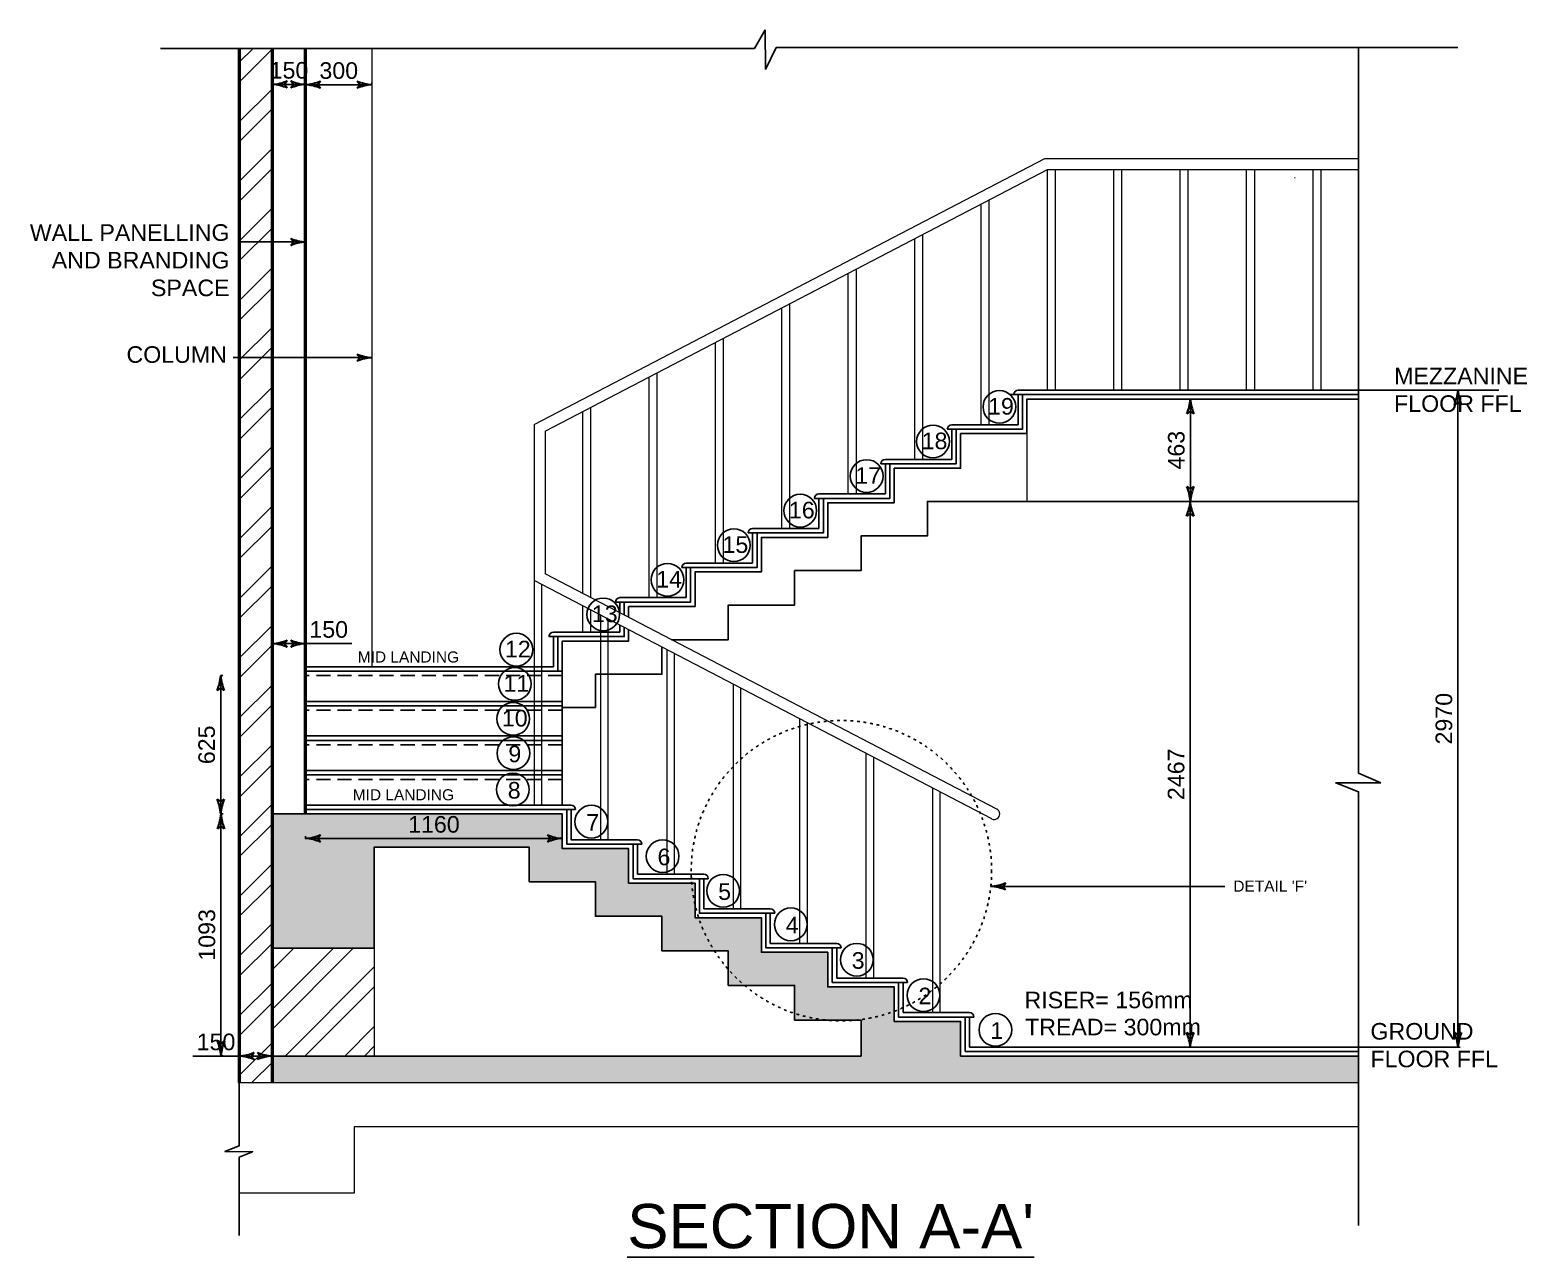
# Model space of a CAD drawing. Header units: millimetres. Extents: x 68727 to 319899, y -4876 to 265722.
# Drawn here: x 163377 to 170142, y 702 to 6249 of the extents above; entities that cross this region are included whole.
import ezdxf

# ---------------------------------------------------------------- set-up
doc = ezdxf.new("R2010")
doc.units = ezdxf.units.MM
for name, pattern in [('ACAD_ISO03W100', [30, 12, -18]), ('CENTER2', [1.125, 0.75, -0.125, 0.125, -0.125]), ('DASHED2', [0.375, 0.25, -0.125]), ('HIDDEN', [9.525, 6.35, -3.175])]:
    doc.linetypes.add(name, pattern=pattern)
for name, color, linetype in [('COL', 4, 'Continuous'), ('GRID', 251, 'Continuous'), ('POLY', 6, 'Continuous'), ('TEXT', 2, 'Continuous'), ('TEXTS', 1, 'Continuous')]:
    doc.layers.add(name, color=color, linetype=linetype)
for name, color, linetype, lineweight in [('DIMENTIONS', 7, 'Continuous', 25), ('HACH', 252, 'Continuous', 13), ('handrail', 250, 'Continuous', 0), ('LS_DR_Wall', 7, 'Continuous', 35), ('SECTIONS', 10, 'Continuous', 25), ('wall', 5, 'Continuous', 30)]:
    doc.layers.add(name, color=color, linetype=linetype, lineweight=lineweight)
doc.styles.add('ANNTEXT', font='romans.shx')
doc.styles.get("Standard").update_dxf_attribs({"font": 'arial.ttf'})
doc.dimstyles.new('SC-25', dxfattribs={"dimtxt": 75, "dimasz": 0.4, "dimexe": 1, "dimexo": 100, "dimgap": 25, "dimtad": 1, "dimdec": 0, "dimzin": 0, "dimdsep": 46, "dimtxsty": 'Standard', "dimblk1": 'A1', "dimblk2": 'A1', "dimsah": 1, "dimcen": 0.09, "dimdle": 3, "dimclrd": 1, "dimclre": 1, "dimclrt": 1, "dimadec": 0, "dimazin": 0, "dimtfac": 1, "dimtdec": 0, "dimtofl": 0, "dimtmove": 0, "dimatfit": 2, "dimldrblk": 'A1', "dimfxl": 10, "dimfxlon": 1, "dimtolj": 1, "dimtzin": 0, "dimarcsym": 0})

# ---------------------------------------------------------------- blocks, each defined once
blk = doc.blocks.new('A1')
at = {"layer": 'wall', "color": 1}
for p, q in [((-138, 0), (-167, 40)), ((-167, -40), (-138, 0))]:
    blk.add_line(p, q, dxfattribs=at)
for centre, start, end in [((53, 586), 248, 264.8035), ((53, -586), 95.1965, 112)]:
    blk.add_arc(centre, 589, start, end, dxfattribs=at)
blk = doc.blocks.new('*D798')
at = {"layer": 'Defpoints', "color": 0, "transparency": 16777216}
for p in [(169109.7, 4620.6), (169829.6, 4620.6), (169380.5, 1650.9)]:
    blk.add_point(p, dxfattribs=at)
at = {"layer": 'POLY', "color": 1, "lineweight": -2, "transparency": 16777216}
for p, q in [((169819.6, 4620.6), (169830.6, 4620.6)), ((169829.6, 1651.3), (169829.6, 4620.2)), ((169819.6, 1650.9), (169830.6, 1650.9))]:
    blk.add_line(p, q, dxfattribs=at)
at = {"layer": 'POLY', "color": 1, "lineweight": -2, "transparency": 16777216, "xscale": 0.4, "yscale": 0.4, "zscale": 0.4}
for p, rotation in [((169829.6, 4620.6), 90), ((169829.6, 1650.9), 270)]:
    blk.add_blockref('A1', p, dxfattribs=dict(at, rotation=rotation))
at = {"layer": 'POLY', "color": 1, "transparency": 16777216, "insert": (169766.3, 3135.7), "char_height": 75, "attachment_point": 5, "rotation": 90}
blk.add_mtext('\\A1;2970', dxfattribs=at)
blk = doc.blocks.new('*D799')
at = {"layer": 'Defpoints', "color": 0, "transparency": 16777216}
for p in [(168620.4, 4580.6), (168859.2, 4580.6), (168859.2, 4118)]:
    blk.add_point(p, dxfattribs=at)
at = {"layer": 'POLY', "color": 1, "lineweight": -2, "transparency": 16777216}
for p, q in [((168630.4, 4580.6), (168619.4, 4580.6)), ((168620.4, 4118.4), (168620.4, 4580.2)), ((168630.4, 4118), (168619.4, 4118))]:
    blk.add_line(p, q, dxfattribs=at)
at = {"layer": 'POLY', "color": 1, "lineweight": -2, "transparency": 16777216, "xscale": 0.4, "yscale": 0.4, "zscale": 0.4}
for p, rotation in [((168620.4, 4580.6), 90), ((168620.4, 4118), 270)]:
    blk.add_blockref('A1', p, dxfattribs=dict(at, rotation=rotation))
at = {"layer": 'POLY', "color": 1, "transparency": 16777216, "insert": (168557, 4349.3), "char_height": 75, "attachment_point": 5, "rotation": 90}
blk.add_mtext('\\A1;463', dxfattribs=at)
blk = doc.blocks.new('*D800')
at = {"layer": 'Defpoints', "color": 0, "transparency": 16777216}
for p in [(168414.8, 4118), (168414.8, 1650.9), (168619.4, 1650.9)]:
    blk.add_point(p, dxfattribs=at)
at = {"layer": 'POLY', "color": 1, "lineweight": -2, "transparency": 16777216}
for p, q in [((168609.4, 4118), (168620.4, 4118)), ((168619.4, 4117.6), (168619.4, 1651.3)), ((168609.4, 1650.9), (168620.4, 1650.9))]:
    blk.add_line(p, q, dxfattribs=at)
at = {"layer": 'POLY', "color": 1, "lineweight": -2, "transparency": 16777216, "xscale": 0.4, "yscale": 0.4, "zscale": 0.4}
for p, rotation in [((168619.4, 4118), 90), ((168619.4, 1650.9), 270)]:
    blk.add_blockref('A1', p, dxfattribs=dict(at, rotation=rotation))
at = {"layer": 'POLY', "color": 1, "transparency": 16777216, "insert": (168556.1, 2884.4), "char_height": 75, "attachment_point": 5, "rotation": 90}
blk.add_mtext('\\A1;2467', dxfattribs=at)
blk = doc.blocks.new('*D806')
at = {"layer": 'Defpoints', "color": 0, "transparency": 16777216}
for p in [(164472, 3475.3), (164472, 3370.2), (164622, 3370.2)]:
    blk.add_point(p, dxfattribs=at)
at = {"layer": 'POLY', "color": 1, "lineweight": -2, "transparency": 16777216}
for p, q in [((164472, 3470.2), (164472, 3476.3)), ((164472.4, 3475.3), (164621.6, 3475.3)), ((164622, 3470.2), (164622, 3476.3)), ((164622, 3475.3), (164830.8, 3475.3))]:
    blk.add_line(p, q, dxfattribs=at)
at = {"layer": 'POLY', "color": 1, "lineweight": -2, "transparency": 16777216, "xscale": 0.4, "yscale": 0.4, "zscale": 0.4, "rotation": 180}
blk.add_blockref('A1', (164472, 3475.3), dxfattribs=at)
at = {"layer": 'POLY', "color": 1, "lineweight": -2, "transparency": 16777216, "xscale": 0.4, "yscale": 0.4, "zscale": 0.4}
blk.add_blockref('A1', (164622, 3475.3), dxfattribs=at)
at = {"layer": 'POLY', "color": 1, "transparency": 16777216, "insert": (164726.6, 3538.6), "char_height": 75, "attachment_point": 5}
blk.add_mtext('\\A1;150', dxfattribs=at)
blk = doc.blocks.new('*D807')
at = {"layer": 'Defpoints', "color": 0, "transparency": 16777216}
for p in [(164472, 6165.6), (164622, 6165.6), (164622, 6002.6)]:
    blk.add_point(p, dxfattribs=at)
at = {"layer": 'POLY', "color": 1, "lineweight": -2, "transparency": 16777216}
for p, q in [((164472, 6012.6), (164472, 6001.6)), ((164472.4, 6002.6), (164621.6, 6002.6)), ((164622, 6012.6), (164622, 6001.6))]:
    blk.add_line(p, q, dxfattribs=at)
at = {"layer": 'POLY', "color": 1, "lineweight": -2, "transparency": 16777216, "xscale": 0.4, "yscale": 0.4, "zscale": 0.4, "rotation": 180}
blk.add_blockref('A1', (164472, 6002.6), dxfattribs=at)
at = {"layer": 'POLY', "color": 1, "lineweight": -2, "transparency": 16777216, "xscale": 0.4, "yscale": 0.4, "zscale": 0.4}
blk.add_blockref('A1', (164622, 6002.6), dxfattribs=at)
at = {"layer": 'POLY', "color": 1, "transparency": 16777216, "insert": (164547, 6065.9), "char_height": 75, "attachment_point": 5}
blk.add_mtext('\\A1;150', dxfattribs=at)
blk = doc.blocks.new('*D808')
at = {"layer": 'Defpoints', "color": 0, "transparency": 16777216}
for p in [(164622, 6165.6), (164922, 6165.6), (164922, 6001.6)]:
    blk.add_point(p, dxfattribs=at)
at = {"layer": 'POLY', "color": 1, "lineweight": -2, "transparency": 16777216}
for p, q in [((164622, 6011.6), (164622, 6000.6)), ((164622.4, 6001.6), (164921.6, 6001.6)), ((164922, 6011.6), (164922, 6000.6))]:
    blk.add_line(p, q, dxfattribs=at)
at = {"layer": 'POLY', "color": 1, "lineweight": -2, "transparency": 16777216, "xscale": 0.4, "yscale": 0.4, "zscale": 0.4, "rotation": 180}
blk.add_blockref('A1', (164622, 6001.6), dxfattribs=at)
at = {"layer": 'POLY', "color": 1, "lineweight": -2, "transparency": 16777216, "xscale": 0.4, "yscale": 0.4, "zscale": 0.4}
blk.add_blockref('A1', (164922, 6001.6), dxfattribs=at)
at = {"layer": 'POLY', "color": 1, "transparency": 16777216, "insert": (164772, 6064.9), "char_height": 75, "attachment_point": 5}
blk.add_mtext('\\A1;300', dxfattribs=at)
blk = doc.blocks.new('*D809')
at = {"layer": 'Defpoints', "color": 0, "transparency": 16777216}
for p in [(164322, 1610.9), (164322, 1610.9), (164472, 1610.9)]:
    blk.add_point(p, dxfattribs=at)
at = {"layer": 'POLY', "color": 1, "lineweight": -2, "transparency": 16777216}
for p, q in [((164322, 1610.9), (164113.2, 1610.9)), ((164322, 1610.9), (164322, 1611.9)), ((164471.6, 1610.9), (164322.4, 1610.9)), ((164472, 1610.9), (164472, 1611.9))]:
    blk.add_line(p, q, dxfattribs=at)
at = {"layer": 'POLY', "color": 1, "lineweight": -2, "transparency": 16777216, "xscale": 0.4, "yscale": 0.4, "zscale": 0.4, "rotation": 180}
blk.add_blockref('A1', (164322, 1610.9), dxfattribs=at)
at = {"layer": 'POLY', "color": 1, "lineweight": -2, "transparency": 16777216, "xscale": 0.4, "yscale": 0.4, "zscale": 0.4}
blk.add_blockref('A1', (164472, 1610.9), dxfattribs=at)
at = {"layer": 'POLY', "color": 1, "transparency": 16777216, "insert": (164217.4, 1674.2), "char_height": 75, "attachment_point": 5}
blk.add_mtext('\\A1;150', dxfattribs=at)
blk = doc.blocks.new('*D810')
at = {"layer": 'Defpoints', "color": 0, "transparency": 16777216}
for p in [(164238.7, 3330.2), (164622, 3330.2), (164622, 2705)]:
    blk.add_point(p, dxfattribs=at)
at = {"layer": 'POLY', "color": 1, "lineweight": -2, "transparency": 16777216}
for p, q in [((164248.7, 3330.2), (164237.7, 3330.2)), ((164238.7, 2705.4), (164238.7, 3329.8)), ((164248.7, 2705), (164237.7, 2705))]:
    blk.add_line(p, q, dxfattribs=at)
at = {"layer": 'POLY', "color": 1, "lineweight": -2, "transparency": 16777216, "xscale": 0.4, "yscale": 0.4, "zscale": 0.4}
for p, rotation in [((164238.7, 3330.2), 90), ((164238.7, 2705), 270)]:
    blk.add_blockref('A1', p, dxfattribs=dict(at, rotation=rotation))
at = {"layer": 'POLY', "color": 1, "transparency": 16777216, "insert": (164175.4, 3017.6), "char_height": 75, "attachment_point": 5, "rotation": 90}
blk.add_mtext('\\A1;625', dxfattribs=at)
blk = doc.blocks.new('*D811')
at = {"layer": 'Defpoints', "color": 0, "transparency": 16777216}
for p in [(164622, 2705), (165782, 2705), (165782, 2594.3)]:
    blk.add_point(p, dxfattribs=at)
at = {"layer": 'POLY', "color": 1, "lineweight": -2, "transparency": 16777216}
for p, q in [((164622, 2604.3), (164622, 2593.3)), ((164622.4, 2594.3), (165781.6, 2594.3)), ((165782, 2604.3), (165782, 2593.3))]:
    blk.add_line(p, q, dxfattribs=at)
at = {"layer": 'POLY', "color": 1, "lineweight": -2, "transparency": 16777216, "xscale": 0.4, "yscale": 0.4, "zscale": 0.4, "rotation": 180}
blk.add_blockref('A1', (164622, 2594.3), dxfattribs=at)
at = {"layer": 'POLY', "color": 1, "lineweight": -2, "transparency": 16777216, "xscale": 0.4, "yscale": 0.4, "zscale": 0.4}
blk.add_blockref('A1', (165782, 2594.3), dxfattribs=at)
at = {"layer": 'POLY', "color": 1, "transparency": 16777216, "insert": (165202, 2657.6), "char_height": 75, "attachment_point": 5}
blk.add_mtext('\\A1;1160', dxfattribs=at)
blk = doc.blocks.new('*D812')
at = {"layer": 'Defpoints', "color": 0, "transparency": 16777216}
for p in [(164472, 2705), (164239.7, 1611.9), (164472, 1611.9)]:
    blk.add_point(p, dxfattribs=at)
at = {"layer": 'POLY', "color": 1, "lineweight": -2, "transparency": 16777216}
for p, q in [((164249.7, 2705), (164238.7, 2705)), ((164239.7, 2704.6), (164239.7, 1612.3)), ((164249.7, 1611.9), (164238.7, 1611.9))]:
    blk.add_line(p, q, dxfattribs=at)
at = {"layer": 'POLY', "color": 1, "lineweight": -2, "transparency": 16777216, "xscale": 0.4, "yscale": 0.4, "zscale": 0.4}
for p, rotation in [((164239.7, 2705), 90), ((164239.7, 1611.9), 270)]:
    blk.add_blockref('A1', p, dxfattribs=dict(at, rotation=rotation))
at = {"layer": 'POLY', "color": 1, "transparency": 16777216, "insert": (164176.4, 2158.4), "char_height": 75, "attachment_point": 5, "rotation": 90}
blk.add_mtext('\\A1;1093', dxfattribs=at)

msp = doc.modelspace()

# ---------------------------------------------------------------- hatches: boundary and pattern name
at = {"layer": 'HACH'}
h = msp.add_hatch(dxfattribs=at)
h.set_pattern_fill('ANSI32', color=256, scale=20)
h.set_pattern_definition([(45, (77, 0), (-134.70384, 134.70384), []), (45, (166.8, 0), (-134.70384, 134.70384), [])])
h.paths.add_polyline_path([(164322, 1490.9), (164472, 1490.9), (164472, 6165.6), (164322, 6165.6)])
h = msp.add_hatch(color=256, dxfattribs=at)
h.dxf.hatch_style = 1
h.paths.add_polyline_path([(164472, 1610.9), (164472, 1490.9), (169380.5, 1490.9), (169380.5, 1610.9), (167582, 1610.9), (167582, 1767.2), (167282, 1767.2), (167282, 1923.5), (166982, 1923.5), (166982, 2079.8), (166682, 2079.8), (166682, 2236.1), (166382, 2236.1), (166382, 2392.4), (166082, 2392.4), (166082, 2548.7), (165782, 2548.7), (165782, 2705), (164472, 2705), (164472, 2098.7), (164932.6, 2098.7), (164932.6, 2555), (165632, 2555), (165632, 2398.7), (165932, 2398.7), (165932, 2242.4), (166232, 2242.4), (166232, 2086.1), (166532, 2086.1), (166532, 1929.8), (166832, 1929.8), (166832, 1773.5), (167132, 1773.5), (167132, 1610.9)])
h = msp.add_hatch(dxfattribs=at)
h.set_pattern_fill('ANSI32', color=256, scale=20)
h.set_pattern_definition([(45, (-73, 0), (-134.70384, 134.70384), []), (45, (16.8, 0), (-134.70384, 134.70384), [])])
h.paths.add_polyline_path([(164932.6, 2098.7), (164472, 2098.7), (164472, 1610.9), (164932.6, 1610.9)])

# ---------------------------------------------------------------- linework, layer by layer
at = {"color": 2, "linetype": 'ACAD_ISO03W100'}
msp.add_circle((167043.4, 2448.8), 678.8, dxfattribs=at)
at = {"layer": 'COL'}
for points in [[(164472, 1610.9), (167132, 1610.9), (167132, 1773.5), (166832, 1773.5), (166832, 1929.8), (166532, 1929.8), (166532, 2086.1), (166232, 2086.1), (166232, 2242.4), (165932, 2242.4), (165932, 2398.7), (165632, 2398.7), (165632, 2555), (164932.6, 2555), (164932.6, 2098.7), (164472, 2098.7), (164472, 2705), (165782, 2705), (165782, 2548.7), (165782, 2548.7)], [(169380.5, 1610.9), (167582, 1610.9), (167582, 1767.2), (167282, 1767.2), (167282, 1923.5), (166982, 1923.5), (166982, 2079.8), (166682, 2079.8), (166682, 2236.1), (166382, 2236.1), (166382, 2392.4), (166082, 2392.4), (166082, 2548.7), (165782, 2548.7)]]:
    msp.add_lwpolyline(points, dxfattribs=at)
at = {"layer": 'DIMENTIONS'}
for p, q in [((166698.9, 6249), (166651.1, 6165.6)), ((166699.9, 6070.8), (166698.9, 6249)), ((163967, 6165.6), (166651.1, 6165.6)), ((166748.5, 6169.8), (166699.9, 6070.8)), ((166748.5, 6169.8), (169829.4, 6169.8))]:
    msp.add_line(p, q, dxfattribs=at)
for points in [[(169380.5, 6169.8), (169380.5, 2889.3), (169380.5, 2889.3)], [(169481.5, 2845.3), (169277.1, 2845.3), (169380.5, 2805.1), (169380.5, 845.4)], [(169380.5, 2889.3), (169380.5, 2889.3), (169481.5, 2845.3)], [(164322, 1490.9), (164322, 1205.6), (164257.3, 1179.5), (164382.5, 1178.4), (164322, 1154.1), (164322, 799.8)]]:
    msp.add_lwpolyline(points, dxfattribs=at)
for centre in [(167757.4, 4545), (167457.4, 4388.7), (167157.4, 4232.4), (166857.4, 4076.1), (166557.4, 3919.8), (166257.4, 3763.5), (165967.2, 3607.2), (165574.3, 3447.8), (165567.5, 3292.7), (165560.3, 3135.3), (165561.1, 2979.7), (165558.5, 2815.4), (165913.4, 2670.3), (166235.4, 2514.3), (166509.3, 2357.5), (166814.6, 2206.1), (167112.8, 2046.2), (167414.4, 1885.8), (167739.2, 1729.3)]:
    msp.add_circle(centre, 74, dxfattribs=at)
at = {"layer": 'GRID', "color": 5, "linetype": 'CENTER2'}
for points in [[(168243.4, 4620.6), (170014.1, 4620.6)], [(168243.4, 1650.9), (169839.7, 1650.9)]]:
    msp.add_lwpolyline(points, dxfattribs=at)
at = {"layer": 'HACH', "linetype": 'DASHED2', "ltscale": 10}
for points in [[(164922, 6165.6), (164922, 3370.2)], [(167882, 4424.3), (167882, 4118)], [(164932.6, 2098.7), (164932.6, 1610.9)]]:
    msp.add_lwpolyline(points, dxfattribs=at)
at = {"layer": 'handrail', "color": 251}
for p, q in [((165654.5, 4465.3), (167962.3, 5667.6)), ((165704.5, 4435), (167974.5, 5617.6)), ((167962.3, 5667.6), (169380.5, 5667.6)), ((167974.5, 5617.6), (169380.5, 5617.6)), ((169090.7, 5582.6), (169093.4, 5582.6)), ((165654.5, 4465.3), (165654.5, 3760.3)), ((165704.5, 4435), (165704.5, 3790.6)), ((167745.5, 2727.3), (165704.5, 3790.6)), ((167722.4, 2682.9), (165654.5, 3760.3))]:
    msp.add_line(p, q, dxfattribs=at)
for points in [[(167974.5, 4620.6), (167974.5, 5617.6)], [(168009.5, 5617.6), (168009.5, 4620.6)], [(168274.5, 4620.6), (168274.5, 5617.6)], [(168309.5, 5617.6), (168309.5, 4620.6)], [(168574.5, 4620.6), (168574.5, 5617.6)], [(168609.5, 5617.6), (168609.5, 4620.6)], [(168874.5, 4620.6), (168874.5, 5617.6)], [(168909.5, 5617.6), (168909.5, 4620.6)], [(169174.5, 4620.6), (169174.5, 5617.6)], [(169209.5, 5617.6), (169209.5, 4620.6)], [(167674.5, 4464.3), (167674.5, 5461.3)], [(167709.5, 5479.6), (167709.5, 4464.3)], [(167374.5, 4308), (167374.5, 5305)], [(167409.5, 5323.3), (167409.5, 4308)], [(167074.5, 4151.7), (167074.5, 5148.7)], [(167109.5, 5167), (167109.5, 4151.7)], [(166809.5, 5010.7), (166809.5, 3995.4)], [(166774.5, 3995.4), (166774.5, 4992.4)], [(166474.5, 3839.1), (166474.5, 4836.1)], [(166474.5, 3839.1), (166474.5, 4836.1)], [(166509.5, 4854.4), (166509.5, 3839.1)], [(166509.5, 4854.4), (166509.5, 3839.1)], [(166174.5, 3682.8), (166174.5, 4679.8)], [(166209.5, 4698.1), (166209.5, 3682.8)], [(165909.5, 4541.8), (165909.5, 3683.8)], [(165874.5, 3702), (165874.5, 4523.5)], [(165654.5, 3816.7), (165654.5, 2745)], [(165689.5, 2745), (165689.5, 3742)], [(165874.5, 3526.5), (165874.5, 3645.7)], [(165909.5, 3627.4), (165909.5, 3526.5)], [(165954.5, 3604), (165954.5, 2588.7)], [(165989.5, 2588.7), (165989.5, 3585.7)], [(166254.5, 3447.7), (166254.5, 2432.4)], [(166289.5, 2432.4), (166289.5, 3429.4)], [(166554.5, 3291.4), (166554.5, 2276.1)], [(166589.5, 2276.1), (166589.5, 3273.1)], [(166854.5, 3135.1), (166854.5, 2119.8)], [(166854.5, 3135.1), (166854.5, 2119.8)], [(166889.5, 2119.8), (166889.5, 3116.8)], [(166889.5, 2119.8), (166889.5, 3116.8)], [(167154.5, 2978.8), (167154.5, 1963.5)], [(167189.5, 1963.5), (167189.5, 2960.5)], [(167454.5, 2822.5), (167454.5, 1807.2)], [(167489.5, 1807.2), (167489.5, 2804.2)]]:
    msp.add_lwpolyline(points, dxfattribs=at)
msp.add_arc((167733.9, 2705.1), 25, 242.48049, 62.48049, dxfattribs=at)
at = {"layer": 'LS_DR_Wall', "lineweight": 50, "ltscale": 0.25}
msp.add_line((164322, 6165.6), (164322, 1490.9), dxfattribs=at)
for points in [[(164472, 1490.9), (164472, 6165.6)], [(164622, 2705), (164622, 6165.6)]]:
    msp.add_lwpolyline(points, dxfattribs=at)
at = {"layer": 'POLY'}
for p, q in [((169380.5, 1630.9), (167602, 1630.9)), ((169380.5, 1650.9), (167622, 1650.9))]:
    msp.add_line(p, q, dxfattribs=at)
for points in [[(167862, 4600.6), (167862, 4444.3), (167522, 4444.3)], [(169380.5, 4600.6), (169380.5, 4600.6), (167806.2, 4600.6)], [(169380.5, 4620.6), (167842, 4620.6)], [(167842, 4600.6), (167842, 4464.3)], [(167562, 4444.3), (167562, 4288), (167222, 4288)], [(167842, 4464.3), (167542, 4464.3)], [(167542, 4444.3), (167542, 4308)], [(167542, 4308), (167242, 4308)], [(167242, 4288), (167242, 4151.7)], [(167262, 4288), (167262, 4131.7)], [(166962, 4131.7), (166962, 3975.4), (166622, 3975.4)], [(167262, 4131.7), (166922, 4131.7)], [(167242, 4151.7), (166942, 4151.7)], [(166942, 4131.7), (166942, 3995.4)], [(166942, 3995.4), (166642, 3995.4)], [(166662, 3975.4), (166662, 3819.1), (166322, 3819.1)], [(166642, 3975.4), (166642, 3839.1)], [(166362, 3819.1), (166362, 3662.8), (166022, 3662.8)], [(166642, 3839.1), (166342, 3839.1)], [(166342, 3819.1), (166342, 3682.8)], [(166342, 3682.8), (166042, 3682.8)], [(166042, 3662.8), (166042, 3614.8)], [(166062, 3662.8), (166062, 3604.4)], [(166062, 3548), (166062, 3506.5), (165722, 3506.5)], [(166042, 3526.5), (165742, 3526.5)], [(166042, 3558.4), (166042, 3526.5)], [(165742, 3506.5), (165742, 3370.2)], [(165762, 3506.5), (165762, 3350.2)], [(164622, 2745), (165822, 2745)], [(164622, 2725), (165842, 2725)], [(165802, 2725), (165802, 2568.7), (166142, 2568.7)], [(165822, 2725), (165822, 2588.7), (166122, 2588.7)], [(166102, 2568.7), (166102, 2412.4), (166442, 2412.4)], [(166122, 2568.7), (166122, 2432.4)], [(166122, 2432.4), (166422, 2432.4)], [(166402, 2412.4), (166402, 2256.1), (166742, 2256.1)], [(166422, 2412.4), (166422, 2276.1)], [(166422, 2276.1), (166722, 2276.1)], [(166702, 2256.1), (166702, 2099.8), (167042, 2099.8)], [(166722, 2256.1), (166722, 2119.8)], [(166722, 2119.8), (167022, 2119.8)], [(167002, 2099.8), (167002, 1943.5), (167342, 1943.5)], [(167022, 2099.8), (167022, 1963.5)], [(167022, 1963.5), (167322, 1963.5)], [(167302, 1943.5), (167302, 1787.2), (167642, 1787.2)], [(167322, 1943.5), (167322, 1807.2)], [(167322, 1807.2), (167622, 1807.2)], [(167602, 1787.2), (167602, 1630.9)], [(167622, 1787.2), (167622, 1650.9)]]:
    msp.add_lwpolyline(points, dxfattribs=at)
for centre, start, end in [((167842, 4600.6), 90, 180), ((167542, 4444.3), 90, 180), ((167242, 4288), 90, 180), ((166942, 4131.7), 90, 180), ((166642, 3975.4), 90, 180), ((166342, 3819.1), 90, 180), ((166042, 3662.8), 90, 180), ((165742, 3506.5), 90, 180), ((165822, 2725), 0, 90), ((166122, 2568.7), 0, 90), ((166422, 2412.4), 0, 90), ((166722, 2256.1), 0, 90), ((167022, 2099.8), 0, 90), ((167322, 1943.5), 0, 90), ((167622, 1787.2), 0, 90)]:
    msp.add_arc(centre, 20, start, end, dxfattribs=at)
at = {"layer": 'SECTIONS'}
for points in [[(166082, 3593.9), (166082, 3642.8), (166382, 3642.8), (166382, 3799.1), (166682, 3799.1), (166682, 3955.4), (166982, 3955.4), (166982, 4111.7), (167282, 4111.7), (167282, 4268), (167582, 4268), (167582, 4424.3), (167882, 4424.3), (167882, 4580.6), (169380.5, 4580.6)], [(166276.2, 3492.8), (166532, 3492.8), (166532, 3649.1), (166832, 3649.1), (166832, 3805.4), (167132, 3805.4), (167132, 3961.7), (167432, 3961.7), (167432, 4118), (167732, 4118), (167732, 4118), (168032, 4118), (168032, 4118), (169380.5, 4118)], [(165782, 3330.2), (165782, 3486.5), (166082, 3486.5), (166082, 3537.6)], [(165932, 3330.2), (165932, 3336.5), (166232, 3336.5), (166232, 3459.4)], [(165742, 3370.2), (164622, 3370.2)], [(164622, 2705), (164622, 3370.2)], [(165782, 3350.2), (164622, 3350.2)], [(165932, 3336.5), (165932, 3186.5), (165782, 3186.5)], [(165782, 3330.2), (165782, 2745)], [(165782, 3213.9), (164622, 3213.9)], [(165782, 3193.9), (164622, 3193.9)], [(165782, 3057.6), (164622, 3057.6)], [(165782, 3037.6), (164622, 3037.6)], [(165782, 2901.3), (164622, 2901.3)], [(165782, 2881.3), (164622, 2881.3)]]:
    msp.add_lwpolyline(points, dxfattribs=at)
at = {"layer": 'SECTIONS', "linetype": 'HIDDEN', "ltscale": 10}
for points in [[(165782, 3330.2), (164622, 3330.2)], [(165782, 3173.9), (164622, 3173.9)], [(165782, 3017.6), (164622, 3017.6)], [(165782, 2861.3), (164622, 2861.3)]]:
    msp.add_lwpolyline(points, dxfattribs=at)
at = {"layer": 'wall', "color": 4, "lineweight": 15, "ltscale": 10}
msp.add_line((164317.1, 1490.9), (169380.5, 1490.9), dxfattribs=at)
at = {"layer": 'wall', "color": 1, "lineweight": 15, "ltscale": 10}
for p, q in [((169380.5, 1290.9), (164841, 1290.9)), ((164841, 1290.9), (164841, 990.9)), ((164841, 990.9), (164322, 990.9))]:
    msp.add_line(p, q, dxfattribs=at)

# ---------------------------------------------------------------- texts
at = {"layer": 'DIMENTIONS', "char_height": 75, "attachment_point": 1}
for s, width, insert in [('19', 78.147, (167706.1, 4585.2)), ('18', 78.147, (167406.1, 4428.9)), ('17', 78.147, (167106.1, 4272.6)), ('16', 78.147, (166806.1, 4116.3)), ('15', 78.147, (166506.1, 3960)), ('14', 75, (166206.1, 3803.7)), ('13', 78.147, (165915.9, 3647.4)), ('12', 78.147, (165523, 3488)), ('11', 78.147, (165516.2, 3332.9)), ('10', 78.147, (165509, 3175.5)), ('9', 78.147, (165538.3, 3013.9)), ('8', 78.147, (165535.6, 2849.5)), ('7', 78.147, (165890.6, 2704.4)), ('6', 78.147, (166212.5, 2548.4)), ('5', 78.147, (166486.4, 2391.6)), ('4', 78.147, (166791.8, 2240.2)), ('3', 78.147, (167090, 2080.3)), ('2', 78.147, (167391.5, 1919.9)), ('1', 78.147, (167716.4, 1763.4))]:
    msp.add_mtext_dynamic_manual_height_columns(s, width=width, gutter_width=12.5, heights=[0], dxfattribs=dict(at, insert=insert))
at = {"layer": 'TEXT', "color": 6, "insert": (166994.8, 840.7), "char_height": 200, "width": 5903.896, "attachment_point": 5, "style": 'ANNTEXT'}
msp.add_mtext("\\pxqc;{\\fArial|b0|i0|c0|p34;\\L\\C4;SECTION A-A'}", dxfattribs=at)
at = {"layer": 'TEXTS', "linetype": 'Continuous', "lineweight": 25, "attachment_point": 1, "rotation": 360}
for s, width, insert, char_height in [('\\pxqr;WALL PANELLING AND BRANDING SPACE', 1090.562, (163187.9, 5370.7), 75), ('COLUMN', 1011.877, (163812.8, 4819.3), 75), ('MEZZANINE \\PFLOOR FFL ', 1399.265, (169540.9, 4722.4), 75), ('MID LANDING', 1011.877, (164857.9, 3439.7), 50), ('MID LANDING', 1011.877, (164835.2, 2816.8), 50), (" DETAIL 'F'", 1011.877, (168794.9, 2403.9), 50), ('RISER= 156mm', 1399.265, (167870.7, 1901.7), 75), ('TREAD= 300mm', 1399.265, (167873.2, 1779.4), 75), ('GROUND \\PFLOOR FFL ', 1399.265, (169434, 1760.1), 75)]:
    msp.add_mtext_dynamic_manual_height_columns(s, width=width, gutter_width=12.5, heights=[0], dxfattribs=dict(at, insert=insert, char_height=char_height))

# ---------------------------------------------------------------- dimensions: what is measured, and where the dimension line sits
at = {"layer": 'POLY'}
for base, p1, p2, picture, middle in [((164622, 6002.6), (164472, 6165.6), (164622, 6165.6), '*D807', (164547, 6002.6)), ((164472, 3475.3), (164622, 3370.2), (164472, 3370.2), '*D806', (164726.6, 3475.3))]:
    dim = msp.add_linear_dim(base=base, p1=p1, p2=p2, dimstyle='SC-25', dxfattribs=at)
    dim.commit()
    dim.dimension.update_dxf_attribs({"geometry": picture, "text_midpoint": middle, "dimtype": 160})
for base, p1, p2, picture, middle in [((164922, 6001.6), (164622, 6165.6), (164922, 6165.6), '*D808', (164772, 6064.9)), ((165782, 2594.3), (164622, 2705), (165782, 2705), '*D811', (165202, 2657.6)), ((164322, 1610.9), (164472, 1610.9), (164322, 1610.9), '*D809', (164217.4, 1674.2))]:
    dim = msp.add_linear_dim(base=base, p1=p1, p2=p2, dimstyle='SC-25', dxfattribs=at)
    dim.commit()
    dim.dimension.update_dxf_attribs({"geometry": picture, "text_midpoint": middle})
for base, p1, p2, picture, middle in [((169829.6, 4620.6), (169380.5, 1650.9), (169109.7, 4620.6), '*D798', (169766.3, 3135.7)), ((168620.4, 4580.6), (168859.2, 4118), (168859.2, 4580.6), '*D799', (168557, 4349.3)), ((168619.4, 1650.9), (168414.8, 4118), (168414.8, 1650.9), '*D800', (168556.1, 2884.4)), ((164238.7, 3330.2), (164622, 2705), (164622, 3330.2), '*D810', (164175.4, 3017.6)), ((164239.7, 1611.9), (164472, 2705), (164472, 1611.9), '*D812', (164176.4, 2158.4))]:
    dim = msp.add_linear_dim(base=base, p1=p1, p2=p2, angle=90, dimstyle='SC-25', dxfattribs=at)
    dim.commit()
    dim.dimension.update_dxf_attribs({"geometry": picture, "text_midpoint": middle})

# ---------------------------------------------------------------- leaders
at = {"layer": 'TEXTS'}
for points in [[(164622, 5290.7), (164322, 5290.7)], [(164922, 4767.9), (164294.3, 4767.9)], [(167718.5, 2377.6), (168735.9, 2377.6), (168775.6, 2377.6)]]:
    msp.add_leader(points, dimstyle='SC-25', override={"dimtad": 0}, dxfattribs=at)

doc.saveas('drawing.dxf')
